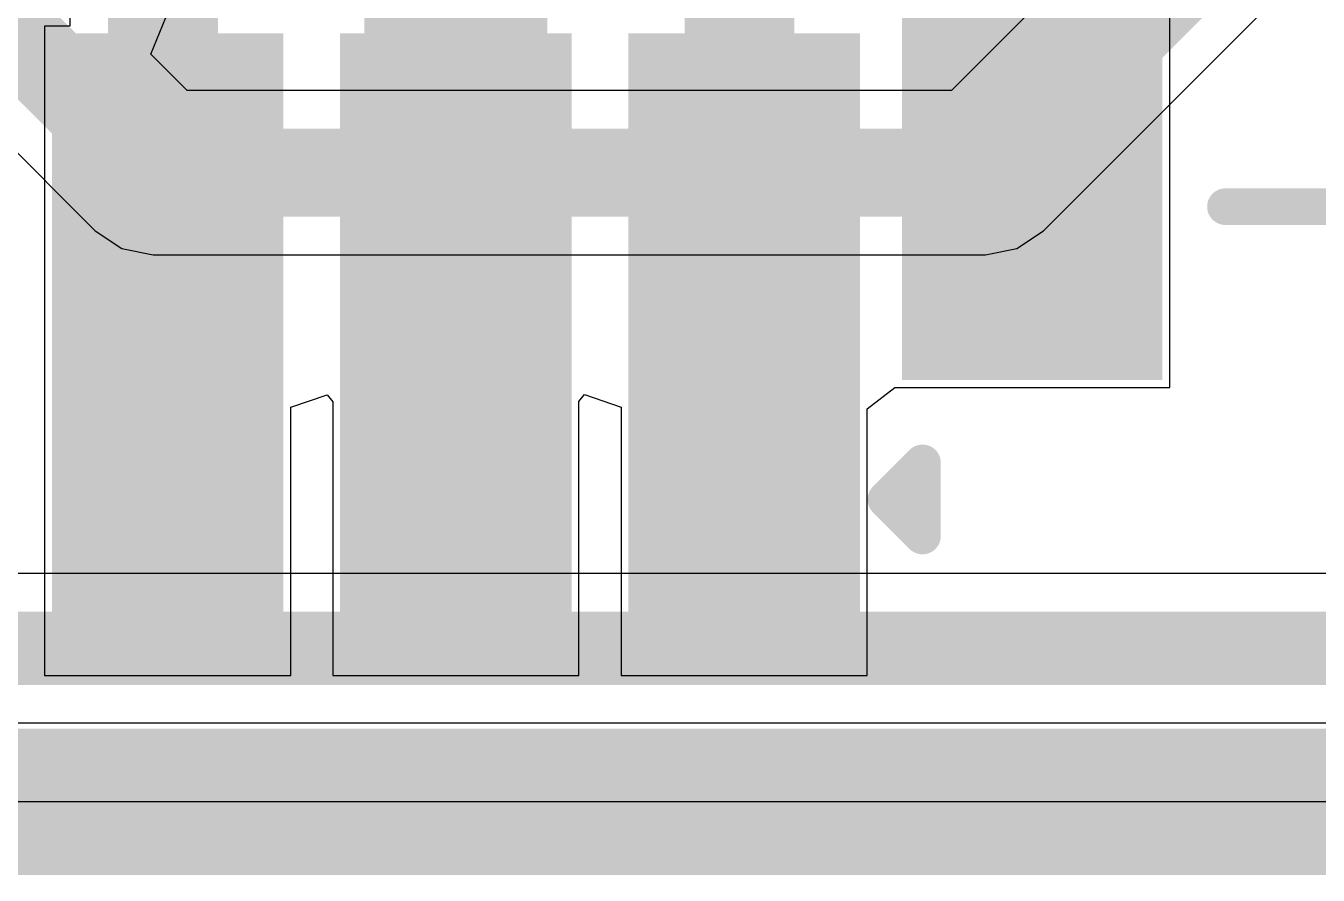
# Model space of a CAD drawing. Header units: inches. Extents: x -0.2 to 15.8, y 0 to 3.5.
# Drawn here: x 0.6359 to 0.8125, y -0.01 to 0.1061 of the extents above; entities that cross this region are included whole.
import ezdxf

# ---------------------------------------------------------------- set-up
doc = ezdxf.new("R2010")
doc.units = ezdxf.units.IN
doc.header["$MEASUREMENT"] = 0
for name, color, linetype in [('Board Outline', 76, 'Continuous'), ('Bottom Layer', 5, 'Continuous'), ('Signal_1', 16, 'Continuous'), ('Signal_2', 76, 'Continuous'), ('Top Layer', 1, 'Continuous'), ('Top Overlay', 2, 'Continuous'), ('Top Paste', 8, 'Continuous'), ('Top Solder', 216, 'Continuous')]:
    doc.layers.add(name, color=color, linetype=linetype)

msp = doc.modelspace()

# ---------------------------------------------------------------- hatches: boundary and pattern name
at = {"layer": 'Top Layer'}
for points in [[(0.78719, 0.06166), (0.75963, 0.06166), (0.75963, 0.22702), (0.78719, 0.22702)], [(0.66711, 0.02229), (0.64349, 0.02229), (0.64349, 0.10103), (0.66711, 0.10103)], [(0.70648, 0.02229), (0.68286, 0.02229), (0.68286, 0.10103), (0.70648, 0.10103)], [(0.74585, 0.02229), (0.72223, 0.02229), (0.72223, 0.10103), (0.74585, 0.10103)]]:
    msp.add_hatch(color=1, dxfattribs=at).paths.add_polyline_path(points)
at = {"layer": 'Top Paste'}
for points in [[(0.78719, 0.06166), (0.75963, 0.06166), (0.75963, 0.22702), (0.78719, 0.22702)], [(0.66711, 0.02229), (0.64349, 0.02229), (0.64349, 0.10103), (0.66711, 0.10103)], [(0.70648, 0.02229), (0.68286, 0.02229), (0.68286, 0.10103), (0.70648, 0.10103)], [(0.74585, 0.02229), (0.72223, 0.02229), (0.72223, 0.10103), (0.74585, 0.10103)]]:
    msp.add_hatch(color=8, dxfattribs=at).paths.add_polyline_path(points)
at = {"layer": 'Top Solder'}
for points in [[(0.79119, 0.05766), (0.75563, 0.05766), (0.75563, 0.23102), (0.79119, 0.23102)], [(0.67111, 0.01829), (0.63949, 0.01829), (0.63949, 0.10503), (0.67111, 0.10503)], [(0.71048, 0.01829), (0.67886, 0.01829), (0.67886, 0.10503), (0.71048, 0.10503)], [(0.74985, 0.01829), (0.71823, 0.01829), (0.71823, 0.10503), (0.74985, 0.10503)]]:
    msp.add_hatch(color=216, dxfattribs=at).paths.add_polyline_path(points)

# ---------------------------------------------------------------- linework, layer by layer
at = {"layer": 'Board Outline'}
msp.add_lwpolyline([(0, 0, 0.02, 0.02, 0), (1.772, 0, 0.02, 0.02, 0)], format="xyseb", dxfattribs=at)
at = {"layer": 'Bottom Layer'}
for p, q in [((0.88007, 0.21493), (0.76235, 0.09722)), ((0.77493, 0.07807), (0.89265, 0.19578)), ((0.61627, 0.10719), (0.64539, 0.07807)), ((0.65299, 0.10219), (0.65506, 0.10719)), ((0.65796, 0.09722), (0.65299, 0.10219)), ((0.76235, 0.09722), (0.65796, 0.09722)), ((0.64539, 0.07807), (0.64539, 0.07807)), ((0.64539, 0.07807), (0.64903, 0.07564)), ((0.77129, 0.07564), (0.77493, 0.07807)), ((0.64903, 0.07564), (0.65332, 0.07478)), ((0.65332, 0.07478), (0.65332, 0.07478)), ((0.65332, 0.07478), (0.767, 0.07478)), ((0.767, 0.07478), (0.77129, 0.07564)), ((0.767, 0.07478), (0.767, 0.07478)), ((1.772, 0), (0, 0))]:
    msp.add_line(p, q, dxfattribs=at)
for points in [[(0.767, 0.086, 0.012, 0.012, 0), (0.888, 0.207, 0.012, 0.012, 0)], [(0.61532, 0.124, 0.012, 0.012, 0), (0.65332, 0.086, 0.012, 0.012, 0)], [(0.65332, 0.086, 0.012, 0.012, 0), (0.767, 0.086, 0.012, 0.012, 0)]]:
    msp.add_lwpolyline(points, format="xyseb", dxfattribs=at)
for points in [[(0.65032, 0.086, 0.006, 0.006, 1), (0.65632, 0.086, 0.006, 0.006, 1)], [(0.65032, 0.086, 0.006, 0.006, 1), (0.65632, 0.086, 0.006, 0.006, 1)], [(0.764, 0.086, 0.006, 0.006, 1), (0.77, 0.086, 0.006, 0.006, 1)], [(0.764, 0.086, 0.006, 0.006, 1), (0.77, 0.086, 0.006, 0.006, 1)]]:
    msp.add_lwpolyline(points, format="xyseb", close=True, dxfattribs=at)
at = {"layer": 'Signal_1'}
for p, q in [((0.86546, 0.0312), (0.45129, 0.0312)), ((0.217, 0.0108), (1.65, 0.0108)), ((1.772, 0), (0, 0))]:
    msp.add_line(p, q, dxfattribs=at)
msp.add_lwpolyline([(0.217, 0.021, 0.01, 0.01, 0), (1.65, 0.021, 0.01, 0.01, 0)], format="xyseb", dxfattribs=at)
at = {"layer": 'Signal_2'}
msp.add_line((1.772, 0), (0, 0), dxfattribs=at)
at = {"layer": 'Top Layer'}
for p, q in [((0.79219, 0.05666), (0.79219, 0.23202)), ((0.64192, 0.11297), (0.64192, 0.10603)), ((0.64192, 0.10603), (0.63849, 0.10603)), ((0.63849, 0.10603), (0.63849, 0.01729)), ((0.75085, 0.05371), (0.75463, 0.05666)), ((0.75463, 0.05666), (0.75585, 0.05666)), ((0.75585, 0.05666), (0.79219, 0.05666)), ((0.67211, 0.05393), (0.67711, 0.05565)), ((0.67711, 0.05565), (0.67786, 0.05469)), ((0.71148, 0.05473), (0.71223, 0.05569)), ((0.71148, 0.01729), (0.71148, 0.05473)), ((0.71223, 0.05569), (0.71723, 0.05397)), ((0.67211, 0.01729), (0.67211, 0.05393)), ((0.67786, 0.05469), (0.67786, 0.01729)), ((0.71723, 0.05397), (0.71723, 0.01729)), ((0.75085, 0.01729), (0.75085, 0.05371)), ((0.63849, 0.01729), (0.67211, 0.01729)), ((0.67786, 0.01729), (0.71148, 0.01729)), ((0.71723, 0.01729), (0.75085, 0.01729)), ((1.772, 0), (0, 0))]:
    msp.add_line(p, q, dxfattribs=at)
for points in [[(0.69467, 0.06097, 0.025, 0.025, 0), (0.69467, 0.124, 0.025, 0.025, 0)], [(0.65467, 0.06032, 0.015, 0.015, 0), (0.65467, 0.125, 0.015, 0.015, 0)], [(0.73342, 0.06032, 0.015, 0.015, 0), (0.73342, 0.124, 0.015, 0.015, 0)]]:
    msp.add_lwpolyline(points, format="xyseb", dxfattribs=at)
for points in [[(0.68842, 0.06097, 0.0125, 0.0125, 1), (0.70092, 0.06097, 0.0125, 0.0125, 1)], [(0.65092, 0.06032, 0.0075, 0.0075, 1), (0.65842, 0.06032, 0.0075, 0.0075, 1)], [(0.72967, 0.06032, 0.0075, 0.0075, 1), (0.73717, 0.06032, 0.0075, 0.0075, 1)]]:
    msp.add_lwpolyline(points, format="xyseb", close=True, dxfattribs=at)
at = {"layer": 'Top Overlay'}
for points in [[(0.79979, 0.08135, 0.005, 0.005, 0), (0.84428, 0.08135, 0.005, 0.005, 0)], [(0.75341, 0.04134, 0.005, 0.005, 0), (0.75841, 0.04634, 0.005, 0.005, 0)], [(0.75841, 0.03634, 0.005, 0.005, 0), (0.75841, 0.04634, 0.005, 0.005, 0)], [(0.75341, 0.04134, 0.005, 0.005, 0), (0.75841, 0.03634, 0.005, 0.005, 0)]]:
    msp.add_lwpolyline(points, format="xyseb", dxfattribs=at)
for points in [[(0.79854, 0.08135, 0.0025, 0.0025, 1), (0.80104, 0.08135, 0.0025, 0.0025, 1)], [(0.75716, 0.04634, 0.0025, 0.0025, 1), (0.75966, 0.04634, 0.0025, 0.0025, 1)], [(0.75716, 0.04634, 0.0025, 0.0025, 1), (0.75966, 0.04634, 0.0025, 0.0025, 1)], [(0.75216, 0.04134, 0.0025, 0.0025, 1), (0.75466, 0.04134, 0.0025, 0.0025, 1)], [(0.75216, 0.04134, 0.0025, 0.0025, 1), (0.75466, 0.04134, 0.0025, 0.0025, 1)], [(0.75716, 0.03634, 0.0025, 0.0025, 1), (0.75966, 0.03634, 0.0025, 0.0025, 1)], [(0.75716, 0.03634, 0.0025, 0.0025, 1), (0.75966, 0.03634, 0.0025, 0.0025, 1)]]:
    msp.add_lwpolyline(points, format="xyseb", close=True, dxfattribs=at)

doc.saveas('drawing.dxf')
